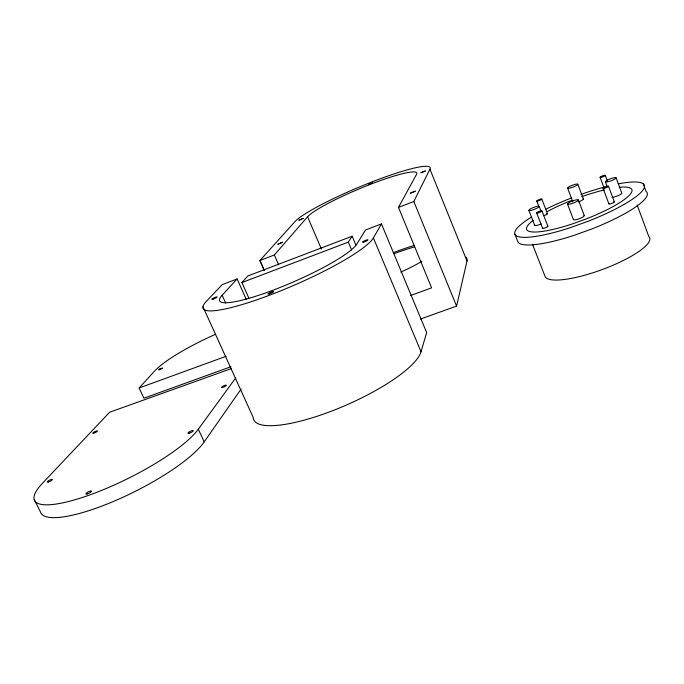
<?xml version="1.0" encoding="UTF-8"?>
<svg xmlns="http://www.w3.org/2000/svg" width="684" height="684" viewBox="0 0 684 684"><rect width="100%" height="100%" fill="white"/><g stroke="black" fill="none" stroke-linecap="round" stroke-linejoin="round"><path stroke-width="1.03" d="M420.446 319.035L456.587 306.124L467.01 260.997A72.983 15.219 -22.6 0 0 465.77 257.193M202.986 306.774L253.148 417.308A91.331 23.837 -23.7 0 0 333.493 410.374A91.331 23.837 -23.7 0 0 421.028 351.781L426.662 332.586L381.458 223.916L365.555 229.978L356.706 244.239A75.078 12.073 -23.5 0 1 273.591 289.982A75.078 12.073 -23.5 0 1 222.163 295.206L225.643 302.952M410.562 295.505L431.613 287.861L398.481 207.389L413.829 201.506L429.945 169.162A74.154 9.499 -22.8 0 0 372.233 181.816A74.154 9.499 -22.8 0 0 294.872 221.727L259.929 260.51L264.195 270.257M398.481 207.389L416.53 174.386A59.773 7.652 -22.8 0 0 370.087 184.466A59.773 7.652 -22.8 0 0 307.586 216.777L274.361 254.978L259.929 260.51L264.212 270.231M246.206 299.318L237.126 278.935L222.214 284.621L206.568 301.114A93.169 15.005 -23.5 0 0 270.077 295.009A93.169 15.005 -23.5 0 0 373.396 237.921L381.458 223.916M248.848 298.096L241.931 282.552L348.301 242.127L352.166 236.219L355.902 245.069M34.2 499.448L40.459 511.948A93.075 22.871 -26.5 0 0 114.664 500.927A93.075 22.871 -26.5 0 0 204.208 441.881L241.127 388.982M231.448 368.556L109.594 412.255L42.417 483.323A93.28 21.922 -26.4 0 0 86.971 495.917A93.28 21.922 -26.4 0 0 198.334 429.227L235.809 377.765M241.931 282.552L247.822 275.968L352.166 236.219M230.97 366.709L143.922 398.199L139.108 387.999L154.507 371.156A72.701 14.133 -24.5 0 1 215.691 334.254M222.163 295.206L237.126 278.935M139.108 387.999L226.216 356.244M198.334 429.227L204.208 441.881M274.361 254.978L278.602 264.691M307.586 216.777L321.412 249.053M348.301 242.127L351.61 249.942M373.396 237.921L421.028 351.781M413.829 201.506L456.587 306.124M429.945 169.162L467.01 260.997M514.958 234.338L517.891 241.794A69.118 14.296 -20.6 0 0 573.748 235.458L591.617 229.046A69.118 14.296 -20.6 0 0 646.029 191.4L643.225 183.765M532.417 244.06L545.157 276.669A55.772 13.406 -20.2 0 0 605.785 268.205A55.772 13.406 -20.2 0 0 648.783 236.467L637.155 205.02M528.826 210.27L534.649 225.224M541.967 210.946A2.839 0.547 -21.2 0 1 537.992 212.929A2.839 0.547 -21.2 0 1 537.975 211.92A2.839 0.547 -21.2 0 1 541.967 210.946L547.893 226.267M539.197 206.414A5.549 1.043 -21.2 0 1 531.417 210.279A5.549 1.043 -21.2 0 1 531.417 208.355A5.549 1.043 -21.2 0 1 539.197 206.414L541.01 211.1M536.743 200.993L538.633 205.867M536.658 212.912L542.592 228.208M541.813 199.095A2.71 0.496 -21.2 0 1 538.017 200.976A2.71 0.496 -21.2 0 1 538.009 200.061A2.71 0.496 -21.2 0 1 541.813 199.095L547.465 213.75M567.6 188.074L572.816 201.78M567.498 204.012L573.44 219.581M577.818 184.252A5.463 0.992 -20.9 0 1 570.302 187.989A5.463 0.992 -20.9 0 1 570.011 186.27A5.463 0.992 -20.9 0 1 577.818 184.252L583.392 198.976M578.373 199.984A5.805 1.12 -20.8 0 1 570.37 203.986A5.805 1.12 -20.8 0 1 570.063 202.028A5.805 1.12 -20.8 0 1 578.373 199.984L584.298 215.597M605.263 175.326L607.495 181.294M608.521 186.253A2.916 0.556 -20.5 0 1 604.571 188.237A2.916 0.556 -20.5 0 1 604.288 187.313A2.916 0.556 -20.5 0 1 608.521 186.253L614.352 201.857M605.374 181.79L607.161 186.561M600.09 177.336L604.186 188.254M603.066 188.28L608.905 203.858M616.087 177.806A5.711 1.06 -20.5 0 1 608.358 181.67A5.711 1.06 -20.5 0 1 607.76 179.926A5.711 1.06 -20.5 0 1 616.087 177.806L621.782 193.119M393.206 252.729A59.046 11.226 -22.7 0 1 414.513 245.402M421.866 261.365A51.924 9.867 -22.7 0 1 400.841 272.078M394.129 253.713A51.924 9.867 -22.7 0 1 414.265 247.001M619.225 187.279A56.233 11.26 -20.7 0 1 628.656 195.94A56.233 11.26 -20.7 0 1 586.641 218.76L572.26 223.959A56.233 11.26 -20.7 0 1 533.178 220.316M547.217 211.553A56.233 11.26 -20.7 0 1 571.268 200.549M581.639 196.684A56.233 11.26 -20.7 0 1 604.459 189.895M613.899 201.712A2.907 0.59 -20.3 0 1 613.505 202.652A2.907 0.59 -20.3 0 1 610 203.943A2.907 0.59 -20.3 0 1 609.188 203.439M546.713 213.63A2.702 0.53 -21.1 0 1 546.952 214.289A2.702 0.53 -21.1 0 1 543.686 215.64M547.106 226.113A2.83 0.581 -21 0 1 547.422 226.797A2.83 0.581 -21 0 1 544.131 228.208A2.83 0.581 -21 0 1 542.677 228.02M618.242 183.859A69.212 13.868 -20.7 0 1 642.541 190.631A69.212 13.868 -20.7 0 1 588.591 221.077L570.712 227.533A69.212 13.868 -20.7 0 1 518.669 236.749A69.212 13.868 -20.7 0 1 531.203 217.281M545.661 209.313A69.212 13.868 -20.7 0 1 571.533 197.924M581.007 194.393A69.212 13.868 -20.7 0 1 604.724 186.98M584.059 215.357A5.788 1.197 -20.7 0 1 579.057 218.803A5.788 1.197 -20.7 0 1 573.585 219.196M541.164 223.976A5.532 1.111 -21.1 0 1 536.162 225.515A5.532 1.111 -21.1 0 1 534.828 224.856M621.508 192.914A5.694 1.129 -20.3 0 1 618.798 195.342A5.694 1.129 -20.3 0 1 611.966 197.343M583.17 198.77A5.446 1.052 -20.8 0 1 578.459 201.934M372.429 182.525L368.394 184.252L372.429 182.525M303.226 218.393L299.036 220.188L303.226 218.393M162.356 368.146C157.594 372.036 157.2 368.471 162.356 368.146M282.577 242.273L278.02 244.154L282.577 242.273M415.256 191.187L410.537 193.102L415.256 191.187M425.294 170.974L420.976 172.736L425.294 170.974M601.074 177.336A2.779 0.504 -20.6 0 0 605.263 175.472A2.779 0.504 -20.6 0 0 601.706 176.19A2.779 0.504 -20.6 0 0 601.074 177.336M269.402 293.906A3.112 0.53 -23.7 0 0 273.609 291.589A3.112 0.53 -23.7 0 0 269.248 292.966A3.112 0.53 -23.7 0 0 269.402 293.906M363.597 242.093A2.95 0.479 -22.8 0 0 367.992 239.973A2.95 0.479 -22.8 0 0 364.29 240.913A2.95 0.479 -22.8 0 0 363.597 242.093M213.092 299.139A2.864 0.445 -24.1 0 0 217.067 297.001A2.864 0.445 -24.1 0 0 213.186 298.25A2.864 0.445 -24.1 0 0 213.092 299.139M93.614 433.246A2.599 0.539 -26.1 0 0 97.385 431.108A2.599 0.539 -26.1 0 0 94.17 431.963A2.599 0.539 -26.1 0 0 93.614 433.246M222.471 387.503A2.625 0.59 -24.8 0 0 226.301 385.4A2.625 0.59 -24.8 0 0 222.993 386.161A2.625 0.59 -24.8 0 0 222.471 387.503M87.595 493.857A3.138 0.769 -27.1 0 0 91.494 491.121A3.138 0.769 -27.1 0 0 87.013 492.651A3.138 0.769 -27.1 0 0 87.595 493.857M48.692 481.946A2.898 0.65 -27 0 0 52.386 479.467A2.898 0.65 -27 0 0 48.307 480.886A2.898 0.65 -27 0 0 48.692 481.946M189.177 433.203A2.916 0.718 -25.6 0 0 193.273 430.775A2.916 0.718 -25.6 0 0 189.417 431.741A2.916 0.718 -25.6 0 0 189.177 433.203"/></g></svg>
